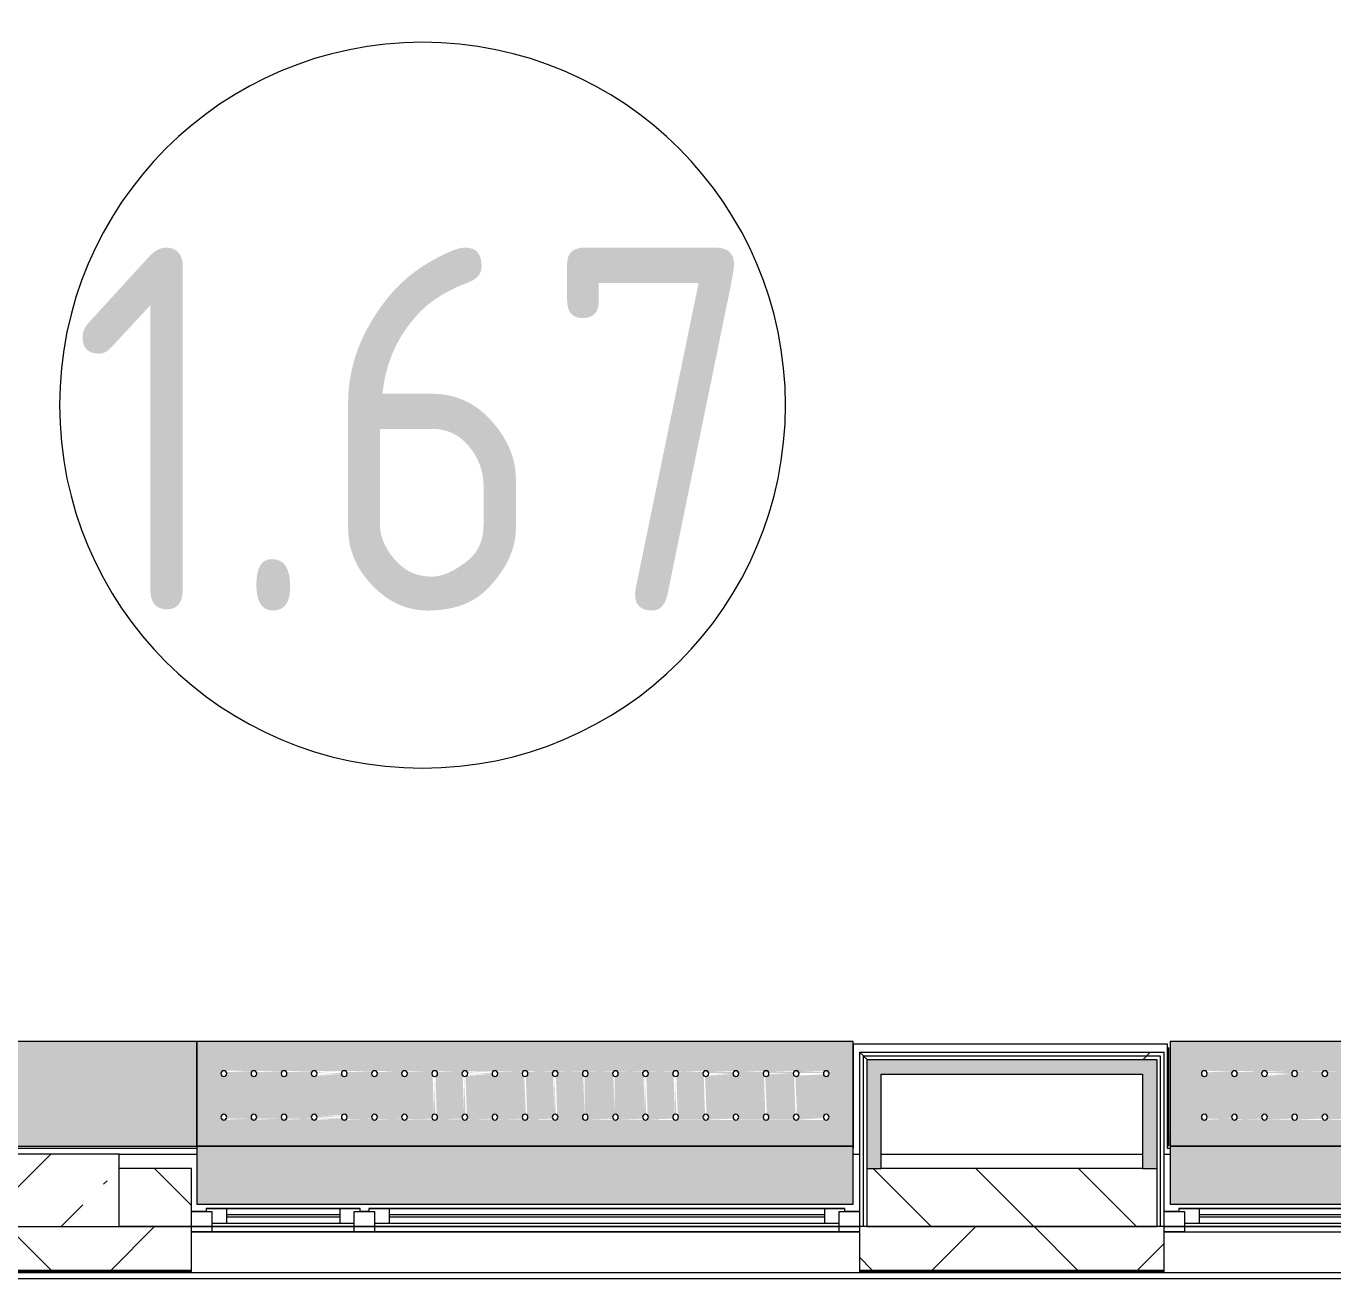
# Model space of a CAD drawing. Header units: millimetres. Extents: x 3991 to 282775, y -8553 to 29560.
# Drawn here: x 243025 to 247526, y -280 to 4035 of the extents above; entities that cross this region are included whole.
import ezdxf

# ---------------------------------------------------------------- set-up
doc = ezdxf.new("R2010")
doc.units = ezdxf.units.MM
for name, color, linetype, lineweight in [('A-AREA-IDEN', 7, 'Continuous', 9), ('A-GLAZ-2', 7, 'Continuous', 5), ('A-WALL', 7, 'Continuous', 9), ('A-WALL-4', 7, 'Continuous', 5), ('I-WALL-3', 7, 'Continuous', 5), ('S-COLS', 7, 'Continuous', 5), ('Знаки', 7, 'Continuous', 5)]:
    doc.layers.add(name, color=color, linetype=linetype, lineweight=lineweight)
for name, color, linetype, lineweight, true_color in [('A-FLOR-1', 7, 'Continuous', 5, 0xaaaaaa), ('I-WALL-1', 7, 'Continuous', 5, 0xe7e7e7), ('Знаки-2', 7, 'Continuous', 5, 0xd7cfbf)]:
    doc.layers.add(name, color=color, linetype=linetype, lineweight=lineweight, true_color=true_color)
doc.styles.add('GOST Common_3', font='GOST_Common.ttf', dxfattribs={"width": 0.9, "height": 1250})
pattern_1 = [(45, (148815.1, 0), (-530.33, 530.33), []), (135, (148815.1, 0), (-530.33, -530.33), [])]

# ---------------------------------------------------------------- blocks, each defined once
blk = doc.blocks.new('120_Окно_СКБ_2Ст_Фрамуга сверху - 120_Окно_СКБ_2Ст_2300х2500_h_ ДОО-19727959-Общий план 1 этажа с размещением фрагментов 1_1-1_9')
at = {"layer": 'A-GLAZ-2'}
for p, q in [((-1150, -127), (-1150, -57)), ((-1150, -57), (-1080, -57)), ((1150, -57), (-1150, -57)), ((-1080, -57), (-1080, -127)), ((-1080, -57), (1080, -57)), ((520, -87), (-1080, -87)), ((-1080, -87), (-1080, -127)), ((-1030, -137), (-1030, -87)), ((470, -137), (470, -87)), ((520, -127), (520, -57)), ((520, -57), (590, -57)), ((520, -127), (520, -87)), ((590, -57), (590, -127)), ((1080, -87), (590, -87)), ((590, -87), (590, -127)), ((640, -137), (640, -87)), ((1030, -137), (1030, -87)), ((1080, -127), (1080, -57)), ((1080, -57), (1150, -57)), ((1080, -127), (1080, -87)), ((1150, -57), (1150, -127)), ((-1080, -127), (-1150, -127)), ((-1150, -127), (-1100, -127)), ((-1080, -127), (-1100, -127)), ((-1100, -127), (-1100, -137)), ((-1030, -107), (470, -107)), ((470, -117), (-1030, -117)), ((590, -127), (520, -127)), ((540, -127), (520, -127)), ((540, -127), (570, -127)), ((540, -127), (570, -127)), ((540, -137), (540, -127)), ((590, -127), (570, -127)), ((570, -127), (570, -137)), ((640, -107), (1030, -107)), ((1030, -117), (640, -117)), ((1150, -127), (1080, -127)), ((1100, -127), (1080, -127)), ((1100, -127), (1150, -127)), ((1100, -137), (1100, -127)), ((-1100, -137), (540, -137)), ((540, -137), (-1100, -137)), ((570, -137), (1100, -137)), ((1100, -137), (570, -137))]:
    blk.add_line(p, q, dxfattribs=at)
blk = doc.blocks.new('120_Окно_СКБ_1Ст - 120_Окно_СКБ_1Ст 900х2500_h_ с форточкой-V117-Общий план 1 этажа с размещением фрагментов 1_1-1_9')
at = {"layer": 'A-GLAZ-2'}
for p, q in [((-450, -127), (-450, -57)), ((-450, -57), (-380, -57)), ((450, -57), (-450, -57)), ((-380, -57), (-380, -127)), ((380, -87), (-380, -87)), ((-380, -87), (-380, -127)), ((-330, -137), (-330, -87)), ((330, -137), (330, -87)), ((380, -127), (380, -57)), ((380, -57), (450, -57)), ((380, -127), (380, -87)), ((450, -57), (450, -127)), ((-380, -127), (-450, -127)), ((-450, -127), (-400, -127)), ((-380, -127), (-400, -127)), ((-400, -127), (-400, -137)), ((-330, -107), (330, -107)), ((330, -117), (-330, -117)), ((450, -127), (380, -127)), ((400, -127), (380, -127)), ((400, -127), (450, -127)), ((400, -137), (400, -127)), ((-400, -137), (400, -137)), ((400, -137), (-400, -137))]:
    blk.add_line(p, q, dxfattribs=at)
blk = doc.blocks.new('BSC_Колонна _Прямоугольная - 250х900-V170-Общий план 1 этажа с размещением фрагментов 1_1-1_9')
at = {"layer": 'S-COLS'}
h = blk.add_hatch(dxfattribs=at)
h.set_pattern_fill('FP_120', color=256, style=0, pattern_type=2)
h.set_pattern_definition([(45, (-94080, -25), (-285.1231, 285.1231), []), (45, (-93794.88, -25), (-285.1231, 285.1231), [504.031, -100.806, 16.764, -84.042])])
h.paths.add_polyline_path([(450, -125), (450, 125), (-450, 125), (-450, -125), (-335.9, -125)])
for p, q in [((450, 125), (-450, 125)), ((-450, 125), (-450, -125)), ((450, -125), (450, 125)), ((-450, -125), (450, -125))]:
    blk.add_line(p, q, dxfattribs=at)
blk = doc.blocks.new('Зашивка радиатора_ с перфорацией М7_1 - Зашивка радиатора_ с перфорацией М7_1-31137119-Общий план 1 этажа с размещением фрагментов 1_1-1_9')
at = {"layer": 'Знаки-2'}
blk.add_hatch(color=256, dxfattribs=at).paths.add_polyline_path([(500.9, 380), (-370, 380), (-370, 180), (1890, 180), (1890, 380), (989.6, 380)])
h = blk.add_hatch(color=256, dxfattribs=at)
h.paths.add_polyline_path([(1233.9, 180), (-370, 180), (-367.1, -179.9), (1890, -179.9), (1890, 180), (1478.3, 180)])
h.paths.add_polyline_path([(1476.6, 77.8), (1476.6, 82.9), (1392.2, 77.8)])
h.paths.add_polyline_path([(1073.8, 70.7), (1068.7, 70.7), (1073.8, -60)])
h.paths.add_polyline_path([(1392.2, -67.1), (1392.2, -72.2), (1476.6, -67.1)])
h.paths.add_polyline_path([(12.3, 90.4), (1806.2, 85.4), (1806.2, 75.4), (1797.5, 70.4), (1788.8, 75.4), (1788.8, 85.4), (1787.5, 89), (1702.4, 85.4), (1702.4, 75.4), (1693.7, 70.4), (1685.1, 75.4), (1685.1, 85.4), (1683.7, 89), (1598.7, 85.4), (1598.7, 75.4), (1590, 70.4), (1581.3, 75.4), (1581.3, 85.4), (1580, 89), (1494.9, 85.4), (1494.9, 75.4), (1486.2, 70.4), (1477.6, 75.4), (1476.6, 77.8), (1389.6, 73.3), (1379.9, 70.7), (1372.8, 77.8), (1377.2, 88.8), (1372.5, 89), (1287.4, 85.4), (1287.4, 75.4), (1278.7, 70.4), (1270.1, 75.4), (1270.1, 85.4), (1269.1, 89), (1183.7, 85.4), (1183.7, 75.4), (1175, 70.4), (1166.3, 75.4), (1166.3, 85.4), (1164.3, 89), (1079.9, 85.4), (1079.9, 75.4), (1073.8, 70.4), (1078.3, -62.6), (1080.9, -72.2), (1080.9, -78.3), (1166.3, -74.6), (1166.3, -64.6), (1175, -59.6), (1183.7, -64.6), (1183.7, -74.6), (1184.7, -78.3), (1270.1, -74.6), (1270.1, -64.6), (1278.7, -59.6), (1287.4, -64.6), (1287.4, -74.6), (1288.4, -78.3), (1373.8, -74.6), (1373.8, -64.6), (1382.5, -59.6), (1391.2, -64.6), (1392.5, -67), (1479.2, -62.6), (1488.8, -60), (1495.9, -67.1), (1493.3, -76.7), (1495.9, -78.3), (1581.3, -74.6), (1581.3, -64.6), (1590, -59.6), (1598.7, -64.6), (1598.7, -74.6), (1599.7, -78.3), (1685.1, -74.6), (1685.1, -64.6), (1693.7, -59.6), (1702.4, -64.6), (1702.4, -74.6), (1703.4, -78.3), (1788.8, -74.6), (1788.8, -64.6), (1797.5, -59.6), (1806.2, -64.6), (1806.2, -74.6), (1797.5, -79.6), (1794.9, -79.3), (-286.2, -74.6), (-286.2, -64.6), (-277.5, -59.6), (-268.8, -64.6), (-267.8, -67.1), (-180.8, -62.6), (-171.2, -60), (-176.3, 70.7), (-183.4, 77.8), (-180.8, 87.4), (-183.4, 89), (-268.1, 83.6), (-268.8, 75.4), (-277.5, 70.4), (-286.2, 75.4), (-286.2, 85.4), (-277.5, 90.4), (-274.9, 90), (-70, 90.4)])
h.paths.add_polyline_path([(-168.4, 89), (-165.1, 85.4), (-165.1, 75.4), (-171.2, 70.7), (-166.7, -62.6), (-164.1, -72.2), (-79.7, -67.1), (-72.6, -60), (-67.4, -60), (-72.6, 70.7), (-79.7, 77.8), (-77.1, 87.4), (-79.7, 89), (-166.7, 89)])
h.paths.add_polyline_path([(1478.3, 89), (1391.2, 85.4), (1392.2, 82.9), (1479.2, 87.4), (1479.2, 89)])
h.paths.add_polyline_path([(970.1, 70.7), (964.9, 70.7), (970.1, -60)])
h.paths.add_polyline_path([(1066.2, 89), (976.4, 84.9), (976.2, 75.4), (970.1, 70.4), (974.6, -62.6), (977.2, -72.2), (977.2, -78.3), (1062.6, -74.6), (1062.6, -64.6), (1068.7, -59.6), (1064.2, 73.3), (1061.6, 82.9), (1064.2, 87.4)])
h.paths.add_polyline_path([(873.4, -67.1), (873.4, -72.2), (957.8, -67.1)])
h.paths.add_polyline_path([(962.5, 89), (872.4, 85.4), (872.4, 75.4), (863.7, 70.4), (855.1, 75.4), (855.1, 85.4), (853.7, 89), (768.7, 85.4), (768.7, 75.4), (760, 70.4), (757.4, 70.7), (762.6, -60), (769.7, -67.1), (767.1, -76.7), (771.1, -78.3), (855.1, -74.6), (855.1, -64.6), (863.7, -59.6), (872.4, -64.6), (873.7, -67), (960.4, -62.6), (964.9, -59.6), (960.4, 73.3), (957.8, 82.9), (960.4, 87.4)])
h.paths.add_polyline_path([(658.8, 70.7), (653.7, 70.7), (658.8, -60)])
h.paths.add_polyline_path([(755, 89), (664.9, 85.4), (664.9, 75.4), (658.8, 70.7), (663.3, -62.6), (665.9, -72.2), (666.2, -78.3), (751.3, -74.6), (751.3, -64.6), (757.4, -59.6), (752.9, 73.3), (750.3, 82.9), (752.9, 87.4)])
h.paths.add_polyline_path([(43.4, -67.1), (43.4, -72.2), (127.8, -67.1)])
h.paths.add_polyline_path([(-62.9, 89), (-61.3, 85.4), (-61.3, 75.4), (-67.4, 70.7), (-62.9, -62.6), (-60.3, -72.2), (-60, -78.3), (25.1, -74.6), (25.1, -64.6), (33.7, -59.6), (42.4, -64.6), (43.4, -67.1), (130.4, -62.6), (140.1, -60), (134.9, 70.7), (127.8, 77.8), (130.4, 87.4), (127.8, 89), (42.4, 85.4), (42.4, 75.4), (33.7, 70.4), (25.1, 75.4), (25.1, 85.4), (24.1, 89), (-61.3, 89)])
h.paths.add_polyline_path([(347.6, 70.7), (342.4, 70.7), (347.6, -60)])
h.paths.add_polyline_path([(451.3, 70.7), (441.7, 73.3), (439.1, 82.9), (439.1, 89), (353.7, 85.4), (352.6, 74), (347.6, 70.7), (352.1, -62.6), (354.7, -72.2), (355, -78.3), (440.1, -74.6), (440.1, -64.6), (448.7, -59.6), (451.3, -60)])
h.paths.add_polyline_path([(555.1, 70.7), (545.4, 73.3), (542.8, 82.9), (542.8, 89), (457.4, 85.4), (457.4, 75.4), (451.3, 70.7), (455.8, -62.6), (458.4, -72.2), (458.7, -78.3), (543.8, -74.6), (543.8, -64.6), (552.5, -59.6), (555.1, -60)])
h.paths.add_polyline_path([(559.6, 89), (561.2, 85.4), (561.2, 75.4), (555.1, 70.7), (559.6, -62.6), (562.2, -72.2), (562.5, -78.3), (647.6, -74.6), (647.6, -64.6), (653.7, -60), (649.2, 73.3), (646.6, 82.9), (646.6, 89), (561.2, 89)])
h.paths.add_polyline_path([(243.8, 70.7), (238.7, 70.7), (243.8, -60)])
h.paths.add_polyline_path([(340, 89), (249.9, 85.4), (249.9, 75.4), (243.8, 70.7), (248.3, -62.6), (250.9, -72.2), (251.2, -78.3), (336.3, -74.6), (336.3, -64.6), (342.4, -60), (337.9, 73.3), (335.3, 82.9), (337.9, 87.4)])
h.paths.add_polyline_path([(144.6, 89), (146.2, 85.4), (146.2, 75.4), (140.1, 70.7), (144.6, -62.6), (147.2, -72.2), (147.5, -78.3), (232.6, -74.6), (232.6, -64.6), (238.7, -60), (234.2, 73.3), (231.6, 82.9), (231.6, 89), (145.1, 89)])
h.paths.add_polyline_path([(957.8, -72.2), (873.4, -78.3), (958.8, -74.6)])
h.paths.add_polyline_path([(-164.1, -72.2), (-163.8, -78.3), (-78.7, -74.6), (-79.7, -72.2), (-163.8, -72.2)])
h.paths.add_polyline_path([(1476.6, -72.2), (1392.2, -78.3), (1477.6, -74.6)])
h.paths.add_polyline_path([(43.4, -72.2), (43.7, -78.3), (128.8, -74.6), (127.8, -72.2), (43.7, -72.2)])
h.paths.add_polyline_path([(-267.8, -72.2), (-267.5, -78.3), (-182.4, -74.6), (-183.4, -72.2), (-267.5, -72.2)])
at = {"layer": 'Знаки'}
for p, q in [((1890, 380), (-370, 380)), ((-370, 380), (-370, 180)), ((1890, 180), (1890, 380)), ((-370, 180), (1890, 180)), ((1890, 180), (-370, 180)), ((-370, 180), (-370, -179.9)), ((1890, -179.9), (1890, 180)), ((-370, -179.9), (1890, -179.9))]:
    blk.add_line(p, q, dxfattribs=at)
for centre, start, end in [((-277.5, 80.4), 0, 180), ((-173.7, 80.4), 0, 180), ((-70, 80.4), 0, 180), ((33.7, 80.4), 0, 180), ((137.5, 80.4), 0, 180), ((241.3, 80.4), 0, 180), ((345, 80.4), 0, 180), ((448.7, 80.4), 0, 180), ((552.5, 80.4), 0, 180), ((656.2, 80.4), 0, 180), ((760, 80.4), 0, 180), ((863.7, 80.4), 0, 180), ((967.5, 80.4), 0, 180), ((1071.2, 80.4), 0, 180), ((1175, 80.4), 0, 180), ((1278.7, 80.4), 0, 180), ((1382.5, 80.4), 0, 180), ((1486.2, 80.4), 0, 180), ((1590, 80.4), 0, 180), ((1693.7, 80.4), 0, 180), ((1797.5, 80.4), 0, 180), ((-277.5, 80.4), 180, 360), ((-173.7, 80.4), 180, 0), ((-70, 80.4), 180, 0), ((33.7, 80.4), 180, 360), ((137.5, 80.4), 180, 0), ((241.3, 80.4), 180, 0), ((345, 80.4), 180, 0), ((448.7, 80.4), 180, 0), ((552.5, 80.4), 180, 360), ((656.2, 80.4), 180, 0), ((760, 80.4), 180, 0), ((863.7, 80.4), 180, 0), ((967.5, 80.4), 180, 0), ((1071.2, 80.4), 180, 0), ((1175, 80.4), 180, 0), ((1278.7, 80.4), 180, 0), ((1382.5, 80.4), 180, 0), ((1486.2, 80.4), 180, 360), ((1590, 80.4), 180, 0), ((1693.7, 80.4), 180, 360), ((1797.5, 80.4), 180, 0), ((-277.5, -69.6), 0, 180), ((-277.5, -69.6), 180, 0), ((-173.7, -69.6), 0, 180), ((-173.7, -69.6), 180, 0), ((-70, -69.6), 0, 180), ((-70, -69.6), 180, 0), ((33.7, -69.6), 0, 180), ((33.7, -69.6), 180, 0), ((137.5, -69.6), 0, 180), ((137.5, -69.6), 180, 0), ((241.3, -69.6), 0, 180), ((241.3, -69.6), 180, 0), ((345, -69.6), 0, 180), ((345, -69.6), 180, 0), ((448.7, -69.6), 0, 180), ((448.7, -69.6), 180, 0), ((552.5, -69.6), 0, 180), ((552.5, -69.6), 180, 0), ((656.2, -69.6), 0, 180), ((656.2, -69.6), 180, 0), ((760, -69.6), 0, 180), ((760, -69.6), 180, 0), ((863.7, -69.6), 0, 180), ((863.7, -69.6), 180, 0), ((967.5, -69.6), 0, 180), ((967.5, -69.6), 180, 0), ((1071.2, -69.6), 0, 180), ((1071.2, -69.6), 180, 0), ((1175, -69.6), 0, 180), ((1175, -69.6), 180, 0), ((1278.7, -69.6), 0, 180), ((1278.7, -69.6), 180, 0), ((1382.5, -69.6), 0, 180), ((1382.5, -69.6), 180, 0), ((1486.2, -69.6), 0, 180), ((1486.2, -69.6), 180, 0), ((1590, -69.6), 0, 180), ((1590, -69.6), 180, 0), ((1693.7, -69.6), 0, 180), ((1693.7, -69.6), 180, 0), ((1797.5, -69.6), 0, 180), ((1797.5, -69.6), 180, 0)]:
    blk.add_arc(centre, 10, start, end, dxfattribs=at)
blk = doc.blocks.new('Зашивка радиатора_ с перфорацией М1_1 - Зашивка радиатора_ с перфорацией М1_1-V280-Общий план 1 этажа с размещением фрагментов 1_1-1_9')
at = {"layer": 'Знаки-2'}
blk.add_hatch(color=256, dxfattribs=at).paths.add_polyline_path([(-50.7, 380), (-430, 380), (-429.5, 180), (430, 180), (430, 380)])
h = blk.add_hatch(color=256, dxfattribs=at)
h.paths.add_polyline_path([(430, 180), (-429.5, 178.9), (-429.5, -179.9), (430.2, -179.9), (430.2, 180)])
h.paths.add_polyline_path([(430, 179.8), (430, 179.8), (333.1, 90.4)])
h.paths.add_polyline_path([(-50.7, 90.4), (320.9, 85.4), (320.9, 75.4), (312.2, 70.4), (303.6, 75.4), (303.8, 85.7), (302.2, 89), (217.2, 85.4), (217.2, 75.4), (208.5, 70.4), (199.8, 75.4), (199.8, 85.4), (198.5, 89), (113.4, 85.4), (113.4, 75.4), (104.7, 70.4), (96.1, 75.4), (96.1, 85.4), (94.7, 89), (9.7, 85.4), (9.7, 75.4), (1, 70.4), (-7.7, 75.4), (-7.7, 85.4), (-8.7, 89), (-94.1, 85.4), (-94.1, 75.4), (-102.8, 70.4), (-111.4, 75.4), (-111.4, 85.4), (-112.4, 89), (-197.8, 85.4), (-197.8, 75.4), (-206.5, 70.4), (-215.2, 75.4), (-215.2, 85.4), (-216.2, 89), (-301.6, 85.4), (-301.6, 75.4), (-310.3, 70.4), (-318.9, 75.4), (-318.9, 85.4), (-310.3, 90.4), (-307.7, 90), (-102.8, 90.4)])
h.paths.add_polyline_path([(-300.6, -67.1), (-300.6, -72.2), (-216.2, -67.1)])
h.paths.add_polyline_path([(10.7, -67.1), (10.7, -72.2), (95.1, -67.1)])
h.paths.add_polyline_path([(309.7, -60), (319.3, -62.6), (321.9, -72.2), (314.8, -79.3), (309.7, -79.3), (-318.9, -74.6), (-318.9, -64.6), (-310.3, -59.6), (-301.6, -64.6), (-300.6, -67.1), (-213.6, -62.6), (-203.9, -60), (-196.8, -67.1), (-199.4, -76.7), (-196.5, -78.3), (-111.4, -74.6), (-111.4, -64.6), (-102.8, -59.6), (-94.1, -64.6), (-94.1, -74.6), (-92.8, -78.3), (-7.7, -74.6), (-7.7, -64.6), (1, -59.6), (9.7, -64.6), (11, -67), (97.7, -62.6), (107.3, -60), (114.4, -67.1), (111.8, -76.7), (114.4, -78.3), (199.8, -74.6), (199.8, -64.6), (208.5, -59.6), (217.2, -64.6), (217.2, -74.6), (218.2, -78.3), (303.3, -74), (303.6, -64.6), (307.2, -61)])
h.paths.add_polyline_path([(10.7, -72.2), (10.7, -78.3), (96.1, -74.6), (94.7, -72.2)])
h.paths.add_polyline_path([(-216.2, -72.2), (-303.2, -76.7), (-300.3, -78.3), (-215.2, -74.6)])
at = {"layer": 'Знаки'}
for p, q in [((430, 380), (-430, 380)), ((-430, 380), (-430, 180)), ((430, 180), (430, 380)), ((-430, 180), (430, 180)), ((430.2, 180), (-430, 180)), ((-430, 180), (-430, -179.9)), ((430.2, -179.9), (430.2, 180)), ((-430, -179.9), (430.2, -179.9))]:
    blk.add_line(p, q, dxfattribs=at)
for centre, start, end in [((-310.3, 80.4), 0, 180), ((-206.5, 80.4), 0, 180), ((-102.8, 80.4), 0, 180), ((1, 80.4), 0, 180), ((104.7, 80.4), 0, 180), ((208.5, 80.4), 0, 180), ((312.2, 80.4), 0, 180), ((-310.3, 80.4), 180, 0), ((-206.5, 80.4), 180, 360), ((-102.8, 80.4), 180, 0), ((1, 80.4), 180, 0), ((104.7, 80.4), 180, 360), ((208.5, 80.4), 180, 0), ((312.2, 80.4), 180, 0), ((-310.3, -69.6), 0, 180), ((-310.3, -69.6), 180, 0), ((-206.5, -69.6), 0, 180), ((-206.5, -69.6), 180, 0), ((-102.8, -69.6), 0, 180), ((-102.8, -69.6), 180, 0), ((1, -69.6), 0, 180), ((1, -69.6), 180, 0), ((104.7, -69.6), 0, 180), ((104.7, -69.6), 180, 0), ((208.5, -69.6), 0, 180), ((208.5, -69.6), 180, 0), ((312.2, -69.6), 0, 180), ((312.2, -69.6), 180, 0)]:
    blk.add_arc(centre, 10, start, end, dxfattribs=at)
blk = doc.blocks.new('Зашивка_ торцевая панель - Зашивка_ торцевая панель Т2-31135790-Общий план 1 этажа с размещением фрагментов 1_1-1_9')
at = {"layer": 'Знаки-2'}
blk.add_hatch(color=256, dxfattribs=at).paths.add_polyline_path([(-430, -160), (-426.2, -160), (-430, -70.4)])
at = {"layer": 'Знаки'}
blk.add_line((-430, -160), (-430, 180), dxfattribs=at)
blk = doc.blocks.new('Зашивка_ опоясывающая панель - Зашивка_ опоясывающая панель Т2_1-31135794-Общий план 1 этажа с размещением фрагментов 1_1-1_9')
at = {"layer": 'Знаки-2'}
blk.add_hatch(color=256, dxfattribs=at).paths.add_polyline_path([(-406.3, -160), (-406.2, -159.9), (-406.4, -160)])
blk = doc.blocks.new('Зашивка без перфорации М3_2_1 - М3_2_2-31135864-Общий план 1 этажа с размещением фрагментов 1_1-1_9')
at = {"layer": 'Знаки-2'}
blk.add_hatch(color=256, dxfattribs=at).paths.add_polyline_path([(760.2, 180), (-430, 180), (-430, -179.9), (760.2, -179.9), (760.2, 92.4)])
at = {"layer": 'Знаки'}
for p, q in [((760.2, 180), (-430, 180)), ((-430, 180), (-430, -179.9)), ((760.2, -179.9), (760.2, 180)), ((-430, -179.9), (760.2, -179.9))]:
    blk.add_line(p, q, dxfattribs=at)
blk = doc.blocks.new('Марка_Помещения - Номер-25198446-Общий план 1 этажа с размещением фрагментов 1_1-1_9')
at = {"layer": 'A-AREA-IDEN'}
for start, end in [(360, 180), (180, 360)]:
    blk.add_arc((0, 0), 2.5, start, end, dxfattribs=at)

msp = doc.modelspace()

# ---------------------------------------------------------------- hatches: boundary and pattern name
at = {"layer": 'A-WALL-4'}
h = msp.add_hatch(dxfattribs=at)
h.set_pattern_fill('FP_58', color=256, style=0, pattern_type=2)
h.set_pattern_definition([(135, (148815.1, 0), (-176.7767, -176.7767), [])])
h.paths.add_polyline_path([(272545.1, -100), (272545.1, 100), (272345.1, 100), (272345.1, -100), (272367.3, -100)])
h.paths.add_polyline_path([(243345.1, -100), (243595.1, -100), (243595.1, 100), (243345.1, 100), (243345.1, 22.9)])
h.paths.add_polyline_path([(241093.2, -100), (241545.1, -100), (241545.1, 100), (240745.1, 100), (240745.1, -100)])
h.paths.add_polyline_path([(245979.8, -100), (246920.1, -100), (246920.1, 100), (245920.1, 100), (245920.1, -100)])
h.paths.add_polyline_path([(249645.1, -100), (250545.1, -100), (250545.1, 100), (249645.1, 100), (249645.1, 82.2)])
h.paths.add_polyline_path([(270045.1, -100), (270045.1, 100), (269945.1, 100), (269945.1, -100)])
h.paths.add_polyline_path([(251695.1, -100), (251695.1, 100), (251445.1, 100), (251445.1, -100)])
h.paths.add_polyline_path([(253995.1, -100), (255045.1, -100), (255045.1, 100), (253995.1, 100), (253995.1, -27.9)])
h.paths.add_polyline_path([(268145.1, -100), (268145.1, 100), (267645.1, 100), (267645.1, -100), (267969.4, -100)])
h.paths.add_polyline_path([(258645.1, -100), (258645.1, 100), (258295.1, 100), (258295.1, -100), (258630.9, -100)])
h.paths.add_polyline_path([(265526.1, -100), (265845.1, -100), (265845.1, 100), (264795.1, 100), (264795.1, -100), (265037.4, -100)])
h.paths.add_polyline_path([(259545.1, -100), (260445.1, -100), (260445.1, 100), (259545.1, 100), (259545.1, -55)])
h.paths.add_polyline_path([(262495.1, -100), (262495.1, 100), (262245.1, 100), (262245.1, -100)])
h = msp.add_hatch(dxfattribs=at)
h.set_pattern_fill('FP_73', color=256, style=0, pattern_type=2)
h.set_pattern_definition([(45, (148815.1, 0), (-353.5534, 353.5534), []), (135, (148815.1, 0), (-353.5534, -353.5534), [])])
h.paths.add_polyline_path([(238025.1, -250), (239845.1, -250), (239845.1, -100), (238025.1, -100)])
h.paths.add_polyline_path([(269924, -250), (270045.1, -250), (270045.1, -100), (269045.1, -100), (269045.1, -250)])
h.paths.add_polyline_path([(272345.1, -250), (273895.1, -250), (273895.1, -100), (272345.1, -100), (272345.1, -210)])
h.paths.add_polyline_path([(262495.1, -250), (262495.1, -100), (261345.1, -100), (261345.1, -250), (262105.5, -250)])
h.paths.add_polyline_path([(258645.1, -250), (258645.1, -100), (258295.1, -100), (258295.1, -250)])
h.paths.add_polyline_path([(259545.1, -250), (260445.1, -250), (260445.1, -100), (259545.1, -100), (259545.1, -210)])
h.paths.add_polyline_path([(256845.1, -250), (256845.1, -100), (255945.1, -100), (255945.1, -250), (256241.6, -250)])
h.paths.add_polyline_path([(264795.1, -250), (265845.1, -250), (265845.1, -100), (264795.1, -100), (264795.1, -210)])
h.paths.add_polyline_path([(266745.1, -250), (268145.1, -250), (268145.1, -100), (266745.1, -100), (266745.1, -210)])
h.paths.add_polyline_path([(242559.2, -250), (243595.1, -250), (243595.1, -100), (242445.1, -100), (242445.1, -250)])
h.paths.add_polyline_path([(241545.1, -250), (241545.1, -100), (240745.1, -100), (240745.1, -250)])
h.paths.add_polyline_path([(245895.1, -250), (246945.1, -250), (246945.1, -100), (245895.1, -100), (245895.1, -210)])
h.paths.add_polyline_path([(254287, -250), (255045.1, -250), (255045.1, -100), (253995.1, -100), (253995.1, -250)])
h.paths.add_polyline_path([(247845.1, -250), (248745.1, -250), (248745.1, -100), (247845.1, -100), (247845.1, -210)])
h.paths.add_polyline_path([(250377.7, -250), (251695.1, -250), (251695.1, -100), (249645.1, -100), (249645.1, -250)])
at = {"layer": 'I-WALL-1'}
for points in [[(245970.1, 100), (245970.1, 475), (245920.1, 472.4), (245920.1, 100)], [(246920.1, 425), (246920.1, 475), (245970.1, 472.4), (245970.1, 425), (246870.1, 425)], [(246920.1, 100), (246920.1, 425), (246870.1, 425), (246870.1, 100)]]:
    msp.add_hatch(color=256, dxfattribs=at).paths.add_polyline_path(points)
at = {"layer": 'I-WALL-3'}
h = msp.add_hatch(dxfattribs=at)
h.set_pattern_fill('FP_192', color=256, style=0, pattern_type=2)
h.set_pattern_definition(pattern_1)
h.paths.add_polyline_path([(245895.1, -100), (245907.6, -100), (245907.6, 500), (245895.1, 500), (245895.1, -62.5)])
h = msp.add_hatch(dxfattribs=at)
h.set_pattern_fill('FP_192', color=256, style=0, pattern_type=2)
h.set_pattern_definition(pattern_1)
h.paths.add_polyline_path([(245907.6, 487.5), (246945.1, 487.5), (246945.1, 500), (245907.6, 500)])
h = msp.add_hatch(dxfattribs=at)
h.set_pattern_fill('FP_192', color=256, style=0, pattern_type=2)
h.set_pattern_definition(pattern_1)
h.paths.add_polyline_path([(245920.1, -100), (245920.1, 487.5), (245907.6, 487.5), (245907.6, -100)])
h = msp.add_hatch(dxfattribs=at)
h.set_pattern_fill('FP_192', color=256, style=0, pattern_type=2)
h.set_pattern_definition(pattern_1)
h.paths.add_polyline_path([(245932.6, 475), (246932.6, 475), (246932.6, 487.5), (245920.1, 487.5), (245920.1, 475)])

# ---------------------------------------------------------------- linework, layer by layer
at = {"layer": 'A-FLOR-1'}
for p, q in [((245875.1, 170), (245875.1, 530)), ((245875.1, 530), (246955.1, 530)), ((246955.1, 530), (246955.1, 170)), ((242425.1, 170), (243613.4, 170)), ((246955.1, 170), (246965.1, 170))]:
    msp.add_line(p, q, dxfattribs=at)
at = {"layer": 'A-WALL'}
for p, q in [((245907.6, 487.5), (245907.6, -100)), ((246932.6, 487.5), (245907.6, 487.5)), ((245920.1, 475), (245920.1, -100)), ((246920.1, 475), (245920.1, 475)), ((246920.1, -100), (246920.1, 475)), ((246932.6, -100), (246932.6, 487.5)), ((245920.1, 100), (245970.1, 100)), ((246870.1, 100), (246920.1, 100)), ((243345.1, -100), (243595.1, -100)), ((243595.1, -100), (243345.1, -100)), ((246945.1, -100), (245895.1, -100)), ((245920.1, -100), (246920.1, -100)), ((242445.1, -250), (243595.1, -250)), ((242445.1, -253), (243595.1, -253)), ((245895.1, -250), (246945.1, -250)), ((245895.1, -253), (246945.1, -253))]:
    msp.add_line(p, q, dxfattribs=at)
at = {"layer": 'A-WALL-4'}
for p, q in [((243595.1, 100), (243345.1, 100)), ((243595.1, -258), (243595.1, 100)), ((245895.1, 100), (245895.1, -258)), ((246870.1, 100), (245970.1, 100)), ((246945.1, -258), (246945.1, 100)), ((243595.1, -100), (245895.1, -100)), ((246945.1, -100), (247845.1, -100)), ((240745.1, -258), (256845.1, -258)), ((256845.1, -280), (237995.1, -280))]:
    msp.add_line(p, q, dxfattribs=at)
at = {"layer": 'I-WALL-3'}
for p, q in [((245895.1, 500), (245895.1, 100)), ((246945.1, 500), (245895.1, 500)), ((246945.1, 100), (246945.1, 500)), ((245970.1, 100), (245970.1, 425)), ((245970.1, 425), (246870.1, 425)), ((246870.1, 425), (246870.1, 100)), ((243345.1, 150), (243613.4, 150)), ((245873.4, 150), (245895.1, 150)), ((245970.1, 150), (246870.1, 150)), ((246945.1, 150), (246965.1, 150)), ((245895.1, -100), (243595.1, -100)), ((247845.1, -100), (246945.1, -100))]:
    msp.add_line(p, q, dxfattribs=at)

# ---------------------------------------------------------------- block references
at = {"layer": 'A-AREA-IDEN', "xscale": 499.9999999999995, "yscale": 499.9999999999995, "zscale": 499.9999999999995}
msp.add_blockref('Марка_Помещения - Номер-25198446-Общий план 1 этажа с размещением фрагментов 1_1-1_9', (244390.4, 2729.3), dxfattribs=at)
at = {"layer": 'A-GLAZ-2', "rotation": 180}
for name, p in [('120_Окно_СКБ_2Ст_Фрамуга сверху - 120_Окно_СКБ_2Ст_2300х2500_h_ ДОО-19727959-Общий план 1 этажа с размещением фрагментов 1_1-1_9', (244745.1, -175)), ('120_Окно_СКБ_1Ст - 120_Окно_СКБ_1Ст 900х2500_h_ с форточкой-V117-Общий план 1 этажа с размещением фрагментов 1_1-1_9', (247395.1, -175))]:
    msp.add_blockref(name, p, dxfattribs=at)
at = {"layer": 'S-COLS'}
msp.add_blockref('BSC_Колонна _Прямоугольная - 250х900-V170-Общий план 1 этажа с размещением фрагментов 1_1-1_9', (242895.1, 25), dxfattribs=at)
at = {"layer": 'Знаки', "rotation": 180}
for name, p in [('Зашивка без перфорации М3_2_1 - М3_2_2-31135864-Общий план 1 этажа с размещением фрагментов 1_1-1_9', (243183.1, 357.4)), ('Зашивка радиатора_ с перфорацией М7_1 - Зашивка радиатора_ с перфорацией М7_1-31137119-Общий план 1 этажа с размещением фрагментов 1_1-1_9', (245503.4, 357.4)), ('Зашивка радиатора_ с перфорацией М1_1 - Зашивка радиатора_ с перфорацией М1_1-V280-Общий план 1 этажа с размещением фрагментов 1_1-1_9', (247395.1, 357.4))]:
    msp.add_blockref(name, p, dxfattribs=at)
at = {"layer": 'Знаки'}
for name, p in [('Зашивка_ торцевая панель - Зашивка_ торцевая панель Т2-31135790-Общий план 1 этажа с размещением фрагментов 1_1-1_9', (247391.1, 337.4)), ('Зашивка_ опоясывающая панель - Зашивка_ опоясывающая панель Т2_1-31135794-Общий план 1 этажа с размещением фрагментов 1_1-1_9', (244019.6, 337.4))]:
    msp.add_blockref(name, p, dxfattribs=at)

# ---------------------------------------------------------------- texts
at = {"layer": 'A-AREA-IDEN', "insert": (243181, 3272.1), "char_height": 1250, "width": 3030.379, "attachment_point": 1, "style": 'GOST Common_3'}
msp.add_mtext('1.67', dxfattribs=at)

doc.saveas('drawing.dxf')
